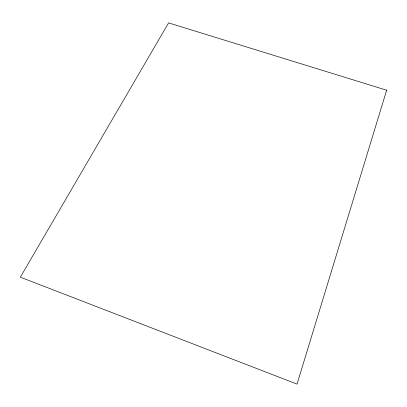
<?xml version="1.0" encoding="UTF-8"?>
<svg xmlns="http://www.w3.org/2000/svg" width="407" height="407" viewBox="0 0 407 407"><rect width="100%" height="100%" fill="white"/><g stroke="black" fill="none" stroke-linecap="round" stroke-linejoin="round"><path stroke-width="0.61" d="M386.65 90.201L297.039 384.111L20.35 277.177L168.59 22.889L386.65 90.201"/></g></svg>
